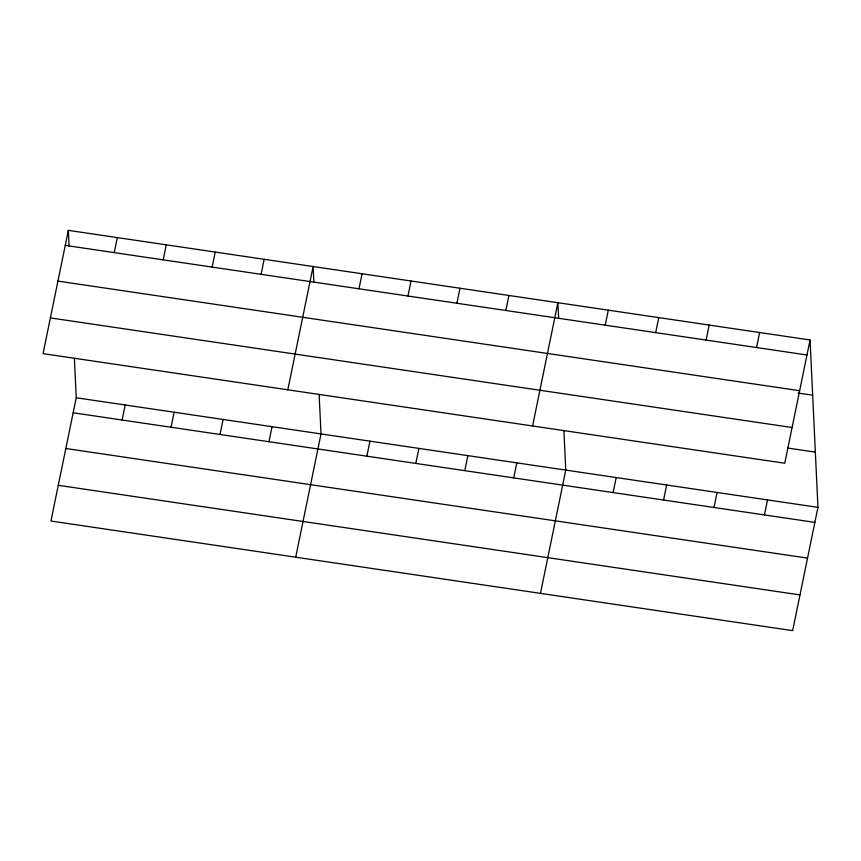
<?xml version="1.0" encoding="UTF-8"?>
<svg xmlns="http://www.w3.org/2000/svg" width="861" height="861" viewBox="0 0 861 861"><rect width="100%" height="100%" fill="white"/><g stroke="black" fill="none" stroke-linecap="round" stroke-linejoin="round"><path stroke-width="1.29" d="M68.353 230.361L43.05 353.634L784.758 463.24L810.061 339.977L68.353 230.361L69.095 246.149M74.38 358.294L76.242 397.76L50.939 521.023L792.647 630.639L817.95 507.366L810.061 339.977M114.222 252.617L117.311 237.593M122.111 420.017L125.189 404.993M163.181 259.85L166.259 244.825M171.059 427.25L174.148 412.225M212.129 267.082L215.218 252.069M220.018 434.482L223.096 419.458M261.087 274.325L264.166 259.301M268.966 441.715L272.054 426.69M287.811 389.807L313.124 266.533L313.867 282.311M295.7 557.196L321.002 433.933L319.14 394.467M358.983 288.79L362.072 273.766M366.872 456.19L369.961 441.166M407.942 296.023L411.02 280.998M415.82 463.422L418.909 448.398M456.89 303.255L459.978 288.231M464.779 470.655L467.857 455.63M505.848 310.487L508.926 295.474M513.726 477.887L516.815 462.863M532.582 425.98L557.885 302.706L558.628 318.484M540.46 593.369L565.763 470.095L563.912 430.64M605.24 325.178L608.318 310.154M613.118 492.578L616.207 477.554M655.673 332.637L658.762 317.612M663.562 500.026L666.64 485.012M706.106 340.084L709.195 325.06M713.995 507.484L717.073 492.46M756.55 347.543L759.628 332.518M764.428 514.943L767.517 499.918M65.275 245.385L806.983 354.99M57.935 281.106L799.654 390.722M798.072 393.057L812.666 395.21M50.379 317.913L792.098 427.519M787.471 448.011L815.345 452.133M76.242 397.76L817.95 507.366M73.153 412.785L814.861 522.39M65.823 448.506L807.532 558.111M58.268 485.303L799.977 594.919"/></g></svg>
